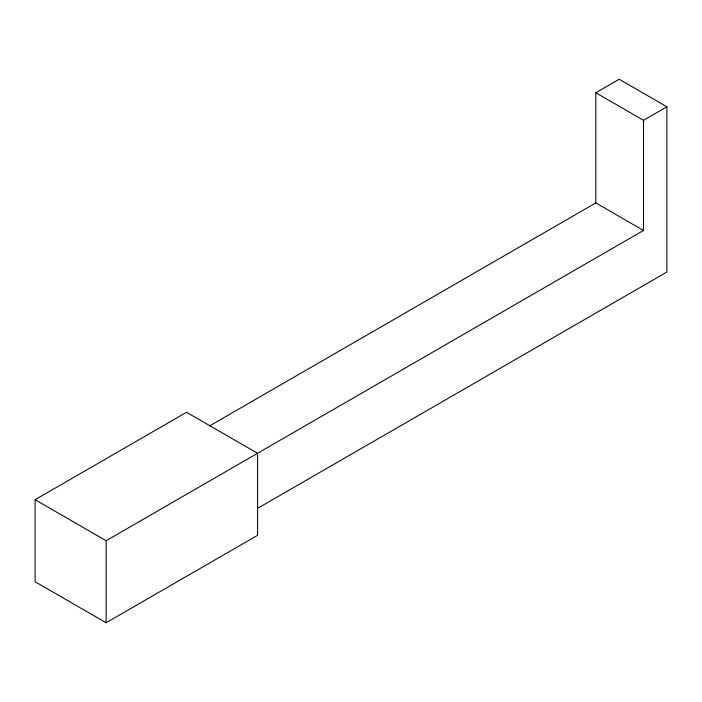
<?xml version="1.0" encoding="UTF-8"?>
<svg xmlns="http://www.w3.org/2000/svg" width="702" height="702" viewBox="0 0 702 702"><rect width="100%" height="100%" fill="white"/><g stroke="black" fill="none" stroke-linecap="round" stroke-linejoin="round"><path stroke-width="1.05" d="M209.591 425.912L595.814 202.922L595.814 92.761L619.199 79.256L666.9 106.801L666.9 272.051L257.283 508.538M595.814 92.761L643.515 120.296L666.9 106.801M35.1 499.71L186.539 412.285L257.573 453.29L257.573 535.31L106.134 622.744L35.1 581.73L35.1 499.71L106.134 540.724L643.515 230.467L643.515 120.296M595.814 202.922L643.515 230.467M106.134 540.724L106.134 622.744"/></g></svg>
